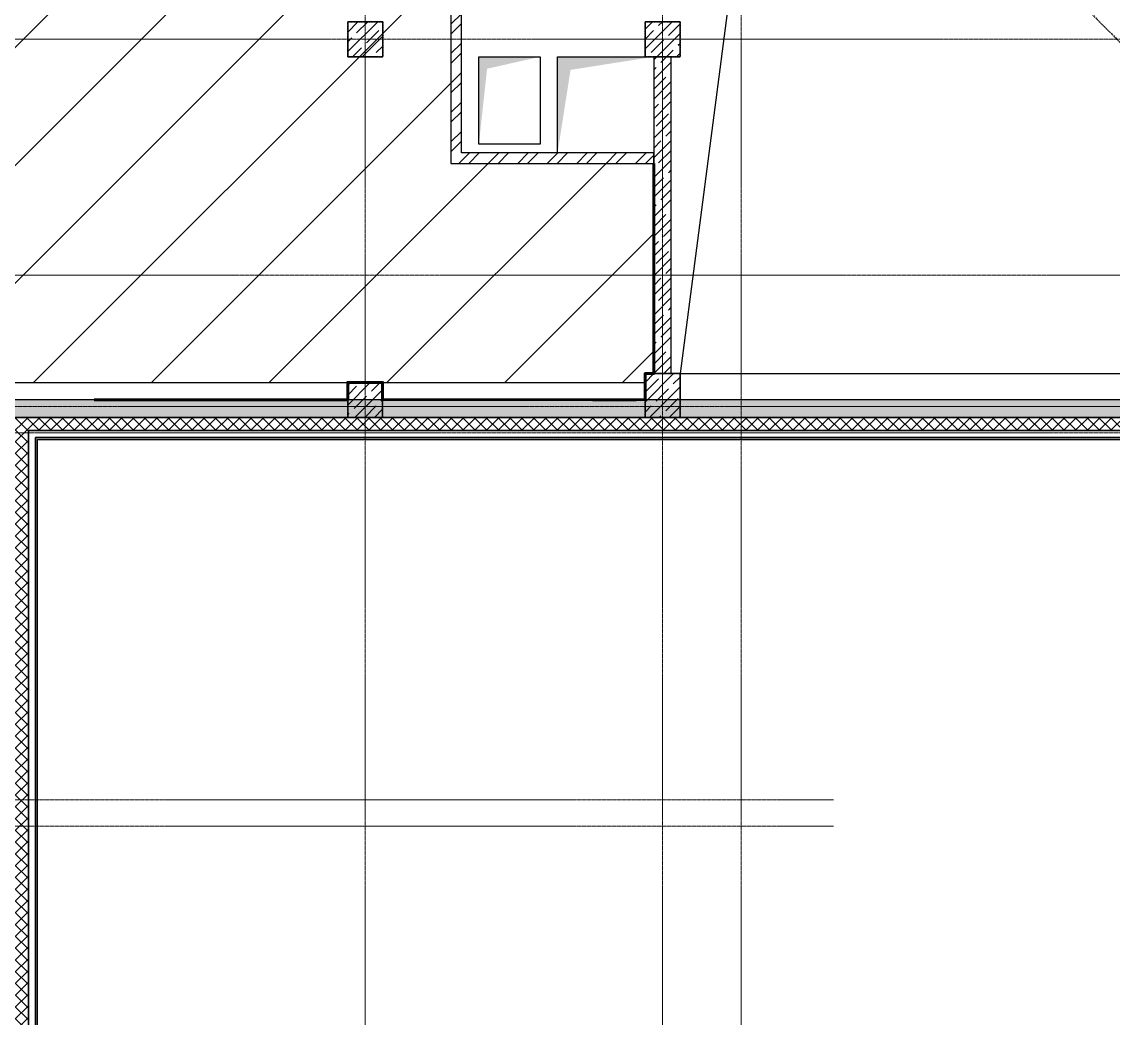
# Model space of a CAD drawing. Header units: millimetres. Extents: x 538266 to 1167394, y 114608 to 637157.
# Drawn here: x 1066709 to 1079186, y 558471 to 569869 of the extents above; entities that cross this region are included whole.
import ezdxf

# ---------------------------------------------------------------- set-up
doc = ezdxf.new("R2010")
doc.units = ezdxf.units.MM
for name, pattern in [('CENTER2', [28.575, 19.05, -3.175, 3.175, -3.175]), ('DASHED', [19.05, 12.7, -6.35]), ('HIDDEN2', [4.7625, 3.175, -1.5875])]:
    doc.linetypes.add(name, pattern=pattern)
for name, color, linetype, lineweight in [('0) шт стен 3 эт', 150, 'Continuous', 60), ('АР_Колонны', 70, 'Continuous', 30), ('АР_Стены ЖБ', 7, 'Continuous', 35), ('АР_Стены кирпич', 32, 'Continuous', 20), ('АР_Стены ПЕНОблок', 52, 'Continuous', 20), ('АР_Тонкая', 254, 'Continuous', 5), ('АР_Утеплитель', 31, 'Continuous', 0), ('АР_Штриховка', 8, 'Continuous', 0)]:
    doc.layers.add(name, color=color, linetype=linetype, lineweight=lineweight)
doc.layers.add('АР_Делит', color=120, linetype='Continuous', lineweight=0, plot=False)
doc.layers.add('КР_Балки-0.5', color=60, linetype='Continuous', lineweight=50, plot=False)
doc.layers.add('РД_Оси_100', color=7, linetype='Continuous', lineweight=0, true_color=0x525252)
doc.layers.add('ФВ-5', color=7, linetype='Continuous')

# ---------------------------------------------------------------- blocks, each defined once
blk = doc.blocks.new('СОШ_2200_АР_ОСИ_М100_28.05.24')
at = {"layer": 'АР_Делит', "color": 251, "linetype": 'DASHED', "true_color": 0x636466}
blk.add_lwpolyline([(114955, 135155), (114955, -355), (93595.036, -355), (93595.036, 13855), (94145, 13855), (94145, 68320), (66055, 68320), (66055, 13857.73), (83455, 13857.73), (83455, -355), (45245, -355), (45245, 13145), (44695, 13145), (44695, 26755), (45245, 26755), (45245, 68320), (20455, 68320), (20455, 26755), (27955, 26755), (27955, 13145), (-355, 13145), (-355, 100855)], dxfattribs=at)
at = {"layer": 'РД_Оси_100', "color": 251, "linetype": 'CENTER2', "true_color": 0x636466}
for p, q in [((24200, -6155), (24200, 139938.679)), ((27600, -6155), (27600, 139938.679)), ((-5954.958, 72900), (95715.503, 72900))]:
    blk.add_line(p, q, dxfattribs=at)
for points in [[(28500, -6155), (28500, 139938.679)], [(119910, 70200), (-5954.958, 70200)], [(95715.503, 68700), (-5454.958, 68700), (-5954.958, 68850)], [(78274.959, 68400), (-5454.958, 68400), (-5954.958, 68250)], [(29555, 64200), (-5454.958, 64200), (-5954.958, 64350)], [(29555, 63900), (-5454.958, 63900), (-5954.958, 63750)]]:
    blk.add_lwpolyline(points, dxfattribs=at)
blk = doc.blocks.new('3_этаж1')
at = {"layer": 'АР_Штриховка', "linetype": 'Continuous', "lineweight": 25, "true_color": 0x000000}
h = blk.add_hatch(dxfattribs=at)
h.set_pattern_fill('ANSI32', color=18, scale=25, style=0)
h.set_pattern_definition([(45, (480135.4, 374055.5), (-168.3798, 168.3798), []), (45, (480247.65, 374055.5), (-168.3798, 168.3798), [])])
h.paths.add_polyline_path([(709564, 568249), (709684, 568369), (709684, 570049), (709654, 570129), (709564, 570169)], flags=0)
h.paths.add_polyline_path([(709564, 570169), (709654, 570129), (709684, 570169), (709684, 573469), (709564, 573589)], flags=0)
h = blk.add_hatch(dxfattribs=at)
h.set_pattern_fill('ANSI32', color=18, scale=25, angle=360, style=0)
h.set_pattern_definition([(45, (480135.4, 374055.5), (-168.3798, 168.3798), []), (45, (480247.65, 374055.5), (-168.3798, 168.3798), [])])
h.paths.add_polyline_path([(711884, 568249), (711884, 568369), (709684, 568369), (709564, 568249)], flags=0)
h = blk.add_hatch(dxfattribs=at)
h.set_pattern_fill('AR-CONC', color=18, style=0)
h.set_pattern_definition([(50, (480135.4, 374055.5), (182.18467, -15.939086), [19.05, -209.55]), (355, (480135.4, 374055.5), (-35.24342, 191.05685), [15.24, -167.64058]), (100.451445, (480150.58, 374054.16), (146.94125, 175.11775), [16.19001, -178.09024]), (46.1842, (480135.4, 374106.3), (271.07904, -42.04233), [28.575, -314.325]), (96.63556, (480158, 374102.8), (237.40413, 247.42612), [24.28502, -267.1356]), (351.18415, (480135.4, 374106.3), (237.40413, 247.42612), [22.85997, -251.45973]), (21, (480160.8, 374093.6), (151.61439, -102.2652), [19.05, -209.55]), (326, (480160.8, 374093.6), (61.80203, 184.18797), [15.24, -167.64]), (71.451445, (480173.43, 374085.07), (213.41642, 81.92277), [16.19001, -178.08994]), (37.5, (480135.4, 374055.49), (3.088603, 84.555039), [0, -165.608, 0, -170.18, 0, -168.275]), (7.5, (480135.4, 374055.49), (66.819663, 100.180575), [0, -97.028, 0, -161.798, 0, -64.135]), (327.5, (480078.755, 374055.49), (135.590595, -5.728744), [0, -63.5, 0, -198.12, 0, -262.89]), (317.5, (480053.36, 374055.49), (148.12918, 25.42649), [0, -82.55, 0, -131.572, 0, -186.69])])
h.paths.add_polyline_path([(730084, 565344), (730084, 565544), (704384, 565544), (704584, 565344)], flags=0)
h = blk.add_hatch(dxfattribs=at)
h.set_pattern_fill('ANSI37', color=18, scale=30, style=0)
h.set_pattern_definition([(45, (480135.4, 374055.49), (-67.35192, 67.35192), []), (135, (480135.4, 374055.49), (-67.35192, -67.35192), [])])
h.paths.add_polyline_path([(730084, 565194), (730084, 565344), (704584, 565344), (704734, 565194)], flags=0)
h = blk.add_hatch(dxfattribs=at)
h.set_pattern_fill('ANSI37', color=18, scale=30, angle=-360, style=0)
h.set_pattern_definition([(45, (480135.4, 374055.49), (-67.35192, 67.35192), []), (135, (480135.4, 374055.49), (-67.35192, -67.35192), [])])
h.paths.add_polyline_path([(704734, 565194), (704584, 565344), (704584, 530469), (704734, 530469)], flags=0)
h = blk.add_hatch(dxfattribs=at)
h.set_pattern_fill('_U', color=18, style=0, pattern_type=0)
h.set_pattern_definition([(360, (480135.3971, 374055.4927), (0, 1), [])])
h.paths.add_polyline_path([(730084, 565089), (730084, 565114), (704814, 565114), (704839, 565089)], flags=0)
h = blk.add_hatch(dxfattribs=at)
h.set_pattern_fill('_U', color=18, angle=-360, style=0, pattern_type=0)
h.set_pattern_definition([(360, (480135.3971, 374055.4927), (-2e-16, 1), [])])
h.paths.add_polyline_path([(704839, 565089), (704814, 565114), (704814, 530469), (704839, 530469)], flags=0)
at = {"color": 18, "linetype": 'Continuous', "lineweight": 25, "true_color": 0x000000}
for p, q in [((709884, 568469), (709884, 569469)), ((709884, 569469), (710584, 569469)), ((710584, 569469), (710584, 568469)), ((710784, 568369), (710784, 569469)), ((710784, 569469), (711884, 569469)), ((711884, 569469), (711884, 568369)), ((710584, 568469), (709884, 568469)), ((711884, 568369), (710784, 568369))]:
    blk.add_line(p, q, dxfattribs=at)
for points in [[(709884, 568469), (709884, 569469), (709978, 569332), (710584, 569469)], [(710784, 568369), (710784, 569469), (710932, 569319), (711884, 569469)]]:
    blk.add_solid(points, dxfattribs=at)
at = {"layer": 'АР_Колонны', "color": 18, "linetype": 'HIDDEN2', "lineweight": 25, "true_color": 0x000000}
for p, q in [((708386, 569869), (708786, 569869)), ((708386, 569469), (708386, 569869)), ((708786, 569869), (708786, 569469)), ((711784, 569869), (712184, 569869)), ((711784, 569469), (711784, 569869)), ((712184, 569869), (712184, 569469)), ((708786, 569469), (708386, 569469)), ((712184, 569469), (711784, 569469)), ((708384, 565744), (708784, 565744)), ((708384, 565344), (708384, 565744)), ((708784, 565744), (708784, 565344)), ((711784, 565844), (712184, 565844)), ((711784, 565344), (711784, 565844)), ((712184, 565844), (712184, 565344)), ((708784, 565344), (708384, 565344)), ((712184, 565344), (711784, 565344))]:
    blk.add_line(p, q, dxfattribs=at)
at = {"layer": 'АР_Колонны', "color": 18, "linetype": 'Continuous', "lineweight": 25, "true_color": 0x000000}
for p, q in [((708786, 569869), (708386, 569869)), ((708386, 569869), (708386, 569469)), ((708786, 569869), (708386, 569869)), ((708386, 569869), (708386, 569469)), ((708786, 569469), (708786, 569869)), ((708786, 569469), (708786, 569869)), ((712184, 569869), (711784, 569869)), ((711784, 569869), (711784, 569469)), ((712184, 569869), (711784, 569869)), ((711784, 569869), (711784, 569469)), ((712184, 569469), (712184, 569869)), ((712184, 569469), (712184, 569869)), ((708386, 569469), (708786, 569469)), ((708386, 569469), (708786, 569469)), ((711784, 569469), (712184, 569469)), ((711784, 569469), (712184, 569469)), ((708784, 565744), (708384, 565744)), ((708384, 565744), (708384, 565344)), ((708784, 565744), (708384, 565744)), ((708384, 565744), (708384, 565344)), ((708784, 565344), (708784, 565744)), ((708784, 565344), (708784, 565744)), ((712184, 565844), (711784, 565844)), ((711784, 565844), (711784, 565344)), ((712184, 565844), (711784, 565844)), ((711784, 565844), (711784, 565344)), ((712184, 565344), (712184, 565844)), ((712184, 565344), (712184, 565844)), ((708384, 565344), (708784, 565344)), ((708384, 565344), (708784, 565344)), ((711784, 565344), (712184, 565344)), ((711784, 565344), (712184, 565344))]:
    blk.add_line(p, q, dxfattribs=at)
at = {"layer": 'АР_Стены ЖБ', "color": 18, "lineweight": 25, "true_color": 0x000000}
blk.add_line((713785, 578147), (712184, 565844), dxfattribs=at)
at = {"layer": 'АР_Стены ЖБ', "color": 18, "linetype": 'Continuous', "lineweight": 25, "true_color": 0x000000}
for p, q in [((708786, 569869), (708386, 569869)), ((708386, 569869), (708386, 569469)), ((708786, 569469), (708786, 569869)), ((712184, 569869), (711784, 569869)), ((711784, 569869), (711784, 569469)), ((712184, 569469), (712184, 569869)), ((708386, 569469), (708786, 569469)), ((711784, 569469), (712184, 569469)), ((712084, 569469), (711884, 569469)), ((711884, 569469), (711884, 565844)), ((712084, 565844), (712084, 569469)), ((708784, 565744), (708384, 565744)), ((708384, 565744), (708384, 565344)), ((708784, 565344), (708784, 565744)), ((712184, 565844), (711784, 565844)), ((711784, 565844), (711784, 565344)), ((711884, 565844), (712084, 565844)), ((712184, 565344), (712184, 565844)), ((708384, 565344), (708784, 565344)), ((711784, 565344), (712184, 565344))]:
    blk.add_line(p, q, dxfattribs=at)
at = {"layer": 'АР_Стены кирпич', "color": 18, "linetype": 'Continuous', "lineweight": 25, "true_color": 0x000000}
for p, q in [((709564, 570169), (709564, 568249)), ((709684, 568369), (709684, 570049)), ((711884, 568369), (709684, 568369)), ((711884, 568249), (711884, 568369)), ((709564, 568249), (711884, 568249))]:
    blk.add_line(p, q, dxfattribs=at)
at = {"layer": 'АР_Стены ПЕНОблок', "color": 18, "linetype": 'Continuous', "lineweight": 25, "true_color": 0x000000}
for p, q in [((730084, 565544), (704384, 565544)), ((704584, 565344), (730084, 565344))]:
    blk.add_line(p, q, dxfattribs=at)
at = {"layer": 'АР_Тонкая', "color": 18, "linetype": 'DASHED', "lineweight": 25, "true_color": 0x000000}
for p, q in [((713919, 572930), (720984, 565865)), ((712184, 565844), (729784, 565844))]:
    blk.add_line(p, q, dxfattribs=at)
at = {"layer": 'АР_Тонкая', "color": 18, "linetype": 'Continuous', "lineweight": 25, "true_color": 0x000000}
for p, q in [((730084, 565194), (704734, 565194)), ((704734, 565194), (704734, 530469)), ((704814, 565114), (730084, 565114)), ((730084, 565114), (704814, 565114)), ((704814, 530469), (704814, 565114)), ((704814, 565114), (704814, 530469)), ((704839, 565089), (730084, 565089)), ((704839, 530469), (704839, 565089))]:
    blk.add_line(p, q, dxfattribs=at)
at = {"layer": 'АР_Утеплитель', "color": 18, "linetype": 'Continuous', "lineweight": 25, "true_color": 0x000000}
for p, q in [((730084, 565344), (704584, 565344)), ((704734, 565194), (730084, 565194)), ((704734, 530469), (704734, 565194))]:
    blk.add_line(p, q, dxfattribs=at)
at = {"layer": 'АР_Штриховка', "color": 18, "linetype": 'Continuous', "lineweight": 25, "true_color": 0x000000}
for p, q in [((708386, 569752), (708502, 569869)), ((708386, 569528), (708727, 569869)), ((708386, 569865), (708390, 569869)), ((708486, 569741), (708614, 569869)), ((711784, 569783), (711870, 569869)), ((711784, 569558), (712094, 569869)), ((711938, 569825), (711982, 569869)), ((708599, 569629), (708739, 569769)), ((711784, 569670), (711882, 569769)), ((711919, 569469), (712184, 569734)), ((712051, 569713), (712184, 569846)), ((708386, 569640), (708430, 569685)), ((708551, 569469), (708786, 569703)), ((711854, 569516), (711994, 569657)), ((712163, 569601), (712184, 569621)), ((708439, 569469), (708543, 569573)), ((708711, 569516), (708786, 569591)), ((708776, 569469), (708786, 569479)), ((712031, 569469), (712107, 569544)), ((712143, 569469), (712184, 569509)), ((711884, 569434), (711919, 569469)), ((711884, 569209), (712084, 569409)), ((711966, 569404), (712031, 569469)), ((711884, 569321), (711910, 569348)), ((711884, 569097), (712022, 569236)), ((712079, 569292), (712084, 569297)), ((711884, 568985), (712084, 569185)), ((711994, 568983), (712084, 569072)), ((711884, 568760), (712084, 568960)), ((711884, 568872), (711938, 568927)), ((711884, 568536), (712084, 568736)), ((711910, 568674), (712051, 568815)), ((712022, 568562), (712084, 568623)), ((711884, 568311), (712084, 568511)), ((711884, 568423), (711966, 568506)), ((711938, 568254), (712079, 568394)), ((711884, 568087), (712084, 568287)), ((712051, 568141), (712084, 568174)), ((711884, 567974), (711994, 568085)), ((711884, 567862), (712084, 568062)), ((711966, 567833), (712084, 567950)), ((711884, 567638), (712084, 567838)), ((711884, 567750), (711910, 567776)), ((711884, 567525), (712022, 567664)), ((711884, 567413), (712084, 567613)), ((712079, 567720), (712084, 567725)), ((711994, 567412), (712084, 567501)), ((711884, 567189), (712084, 567389)), ((711884, 567301), (711938, 567356)), ((711910, 567103), (712051, 567243)), ((711884, 566964), (712084, 567164)), ((712022, 566991), (712084, 567052)), ((711884, 566740), (712084, 566940)), ((711884, 566852), (711966, 566935)), ((711938, 566682), (712079, 566822)), ((711884, 566515), (712084, 566715)), ((711884, 566403), (711994, 566514)), ((711884, 566291), (712084, 566491)), ((712051, 566570), (712084, 566603)), ((711966, 566261), (712084, 566378)), ((711884, 566066), (712084, 566266)), ((711884, 566178), (711910, 566205)), ((712079, 566149), (712084, 566154)), ((711884, 565954), (712022, 566093)), ((711886, 565844), (712084, 566042)), ((711998, 565844), (712084, 565929)), ((708384, 565709), (708418, 565744)), ((708384, 565485), (708643, 565744)), ((708655, 565644), (708755, 565744)), ((711784, 565742), (711886, 565844)), ((711784, 565517), (712110, 565844)), ((711798, 565644), (711938, 565784)), ((711994, 565840), (711998, 565844)), ((712107, 565728), (712184, 565805)), ((708384, 565597), (708486, 565700)), ((708467, 565344), (708784, 565660)), ((711835, 565344), (712184, 565693)), ((711910, 565531), (712051, 565672)), ((708458, 565447), (708599, 565588)), ((708767, 565531), (708784, 565548)), ((712022, 565419), (712163, 565559)), ((708384, 565372), (708402, 565391)), ((708579, 565344), (708711, 565475)), ((708692, 565344), (708784, 565436)), ((711784, 565405), (711854, 565475)), ((711947, 565344), (711966, 565363)), ((712059, 565344), (712184, 565468)), ((712172, 565344), (712184, 565356))]:
    blk.add_line(p, q, dxfattribs=at)
at = {"layer": 'КР_Балки-0.5', "color": 18, "lineweight": 25, "ltscale": 200, "true_color": 0x000000}
for p, q in [((697184, 565744), (711784, 565744)), ((708784, 565744), (708384, 565744)), ((711784, 565744), (711784, 565344)), ((712184, 565844), (729784, 565844)), ((712184, 565344), (712184, 565844)), ((711784, 565344), (697184, 565344)), ((729784, 565344), (712184, 565344))]:
    blk.add_line(p, q, dxfattribs=at)

msp = doc.modelspace()

# ---------------------------------------------------------------- hatches: boundary and pattern name
at = {"layer": 'ФВ-5'}
h = msp.add_hatch(dxfattribs=at)
h.set_pattern_fill('ANSI31', color=3, scale=300)
h.paths.add_polyline_path([(1091869, 587369), (1091834, 587369), (1091834, 587419), (1090314, 587419), (1090314, 587419), (1090314, 587419), (1086284, 587419), (1085784, 587419), (1085504, 587419), (1081754, 587418), (1081751, 587418), (1080284, 587419), (1079784, 587419), (1079784, 587569), (1075034, 587569), (1075034, 587569), (1074834, 587569), (1070834, 587569), (1070834, 587319), (1070334, 587319), (1070334, 587319), (1070491, 587319), (1070834, 587662), (1070834, 587769), (1070828, 587769), (1070834, 587774), (1070834, 587819), (1070766, 587819), (1070334, 587386), (1070334, 587319), (1070378, 587319), (1070378, 587319), (1070334, 587319), (1070334, 587769), (1064991, 587769), (1064984, 587761), (1064984, 587537), (1064984, 587537), (1064984, 587319), (1064484, 587319), (1064484, 587569), (1059291, 587569), (1059284, 587562), (1059284, 587319), (1058784, 587319), (1058784, 587569), (1052984, 587569), (1052984, 587319), (1052984, 587319), (1052484, 587319), (1052484, 587569), (1052284, 587569), (1052284, 587569), (1051180, 587569), (1050734, 587569), (1048404, 587569), (1048404, 587249), (1046834, 587249), (1046834, 585469), (1052534, 585469), (1052534, 585469), (1052934, 585469), (1058834, 585469), (1058834, 585469), (1059234, 585469), (1059234, 585069), (1059134, 585069), (1059134, 583829), (1059134, 579349), (1059134, 579169), (1059234, 579169), (1059234, 578769), (1058934, 578769), (1058934, 573169), (1059134, 573169), (1059234, 573169), (1059234, 572769), (1059134, 572769), (1059134, 567514), (1060054, 567514), (1060054, 567394), (1060054, 567049), (1060054, 565744), (1060545, 565744), (1060545, 565760), (1060964, 565760), (1063219, 565757), (1063219, 565786), (1063638, 565786), (1063638, 565744), (1064534, 565744), (1064534, 565744), (1064934, 565744), (1064934, 565744), (1070434, 565744), (1070434, 565744), (1070834, 565744), (1073834, 565744), (1073834, 565844), (1073934, 565844), (1073934, 568249), (1071614, 568249), (1071614, 570169), (1071614, 573589), (1073214, 573589), (1073214, 575469), (1073214, 577189), (1073934, 577189), (1073934, 579719), (1073834, 579719), (1073834, 580219), (1073934, 580219), (1073934, 581664), (1074134, 581664), (1074134, 580219), (1074234, 580219), (1074234, 580969), (1075894, 580969), (1075894, 580369), (1090174, 580369), (1090174, 580969), (1091834, 580969), (1091834, 580219), (1091924, 580219), (1091924, 583769), (1091834, 583769), (1091834, 583969), (1088484, 583969), (1087785, 583969, -0.384338), (1088054, 583670, -1), (1087454, 583670, -0.384338), (1087724, 583969), (1086884, 583969), (1086284, 583969), (1086284, 583719), (1085954, 583719), (1085954, 581499), (1085034, 581499), (1082160, 581484, -0.414214), (1082460, 581184, -1), (1081860, 581184, -0.414214), (1082160, 581484), (1081034, 581499), (1080114, 581499), (1080114, 582419), (1080114, 583519), (1080114, 583719), (1079784, 583719), (1079784, 583969), (1076654, 583969), (1076654, 583249), (1074134, 583249), (1074134, 583194), (1073934, 583194), (1073934, 583769), (1073834, 583769), (1070834, 583769), (1070434, 583769), (1070434, 583889), (1069154, 583889), (1066945, 583889), (1064934, 583889), (1064934, 583769), (1064534, 583769), (1064534, 580169), (1064934, 580169), (1064934, 579769), (1064534, 579769), (1064534, 580169), (1064534, 583769), (1064534, 583769), (1060605, 583769), (1060605, 583919), (1064534, 583919), (1064534, 584169), (1064934, 584169), (1070434, 584169), (1070434, 584169), (1070834, 584169), (1070834, 583919), (1073706, 583919), (1073826, 583919), (1073831, 583924), (1073834, 584169), (1074234, 584169), (1076534, 584169), (1079784, 584169), (1079784, 584219), (1080284, 584219), (1080284, 584169), (1085784, 584169), (1085784, 584219), (1086284, 584219), (1086284, 584169), (1086884, 584169), (1088484, 584169), (1091834, 584169), (1091924, 584169)])
h.paths.add_polyline_path([(1060054, 582649), (1059059, 582649), (1059059, 585428), (1060054, 585428)], flags=16)
h.paths.add_polyline_path([(1060054, 573909), (1059134, 573909), (1059134, 575049), (1060054, 575049)], flags=16)
h.paths.add_polyline_path([(1066054, 582749), (1070834, 582749), (1070834, 583889), (1066054, 583889)], flags=16)
h.paths.add_polyline_path([(1064534, 583769), (1066054, 583769), (1066054, 581649), (1064534, 581649)], flags=17)

# ---------------------------------------------------------------- linework, layer by layer
at = {"layer": '0) шт стен 3 эт', "color": 2}
for points in [[(1073834, 565544), (1073834, 565844), (1073934, 565844), (1073934, 568249)], [(1070434, 565544), (1070434, 565744), (1070834, 565744), (1070834, 565544)], [(1067534, 565544), (1070434, 565544)], [(1069934, 565544), (1070434, 565544)], [(1070834, 565548), (1073834, 565544)], [(1073234, 565544), (1073734, 565544)]]:
    msp.add_lwpolyline(points, dxfattribs=at)

# ---------------------------------------------------------------- block references
at = {"layer": '0) шт стен 3 эт', "color": 5, "lineweight": 25}
msp.add_blockref('3_этаж1', (362050, 0), dxfattribs=at)
at = {"layer": 'РД_Оси_100', "lineweight": 25}
msp.add_blockref('СОШ_2200_АР_ОСИ_М100_28.05.24', (1046434, 496769), dxfattribs=at)

doc.saveas('drawing.dxf')
